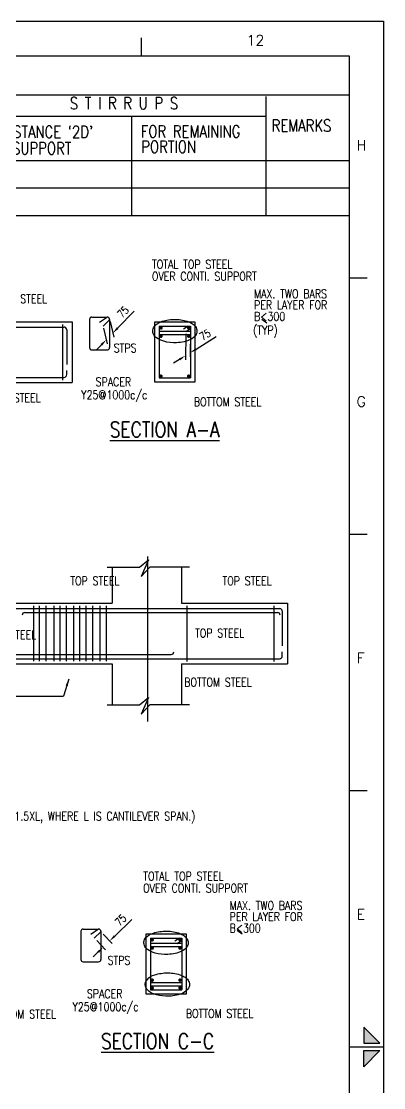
# Model space of a CAD drawing. Extents: x -93349148775 to 1048725102051, y -1180441401940 to 309370.
# Drawn here: x 736.2 to 841, y 285.2 to 594 of the extents above; entities that cross this region are included whole.
import ezdxf
from ezdxf.lldxf.tags import DXFTag

# ---------------------------------------------------------------- set-up
doc = ezdxf.new("R2010")
doc.units = 0
doc.header["$LTSCALE"] = 5
doc.header["$MEASUREMENT"] = 0
for name, color, linetype in [('DIM', 5, 'Continuous'), ('FRAME', 6, 'Continuous'), ('GRID', 8, 'CENTER'), ('HT', 8, 'Continuous'), ('LINE WORK', 4, 'Continuous'), ('REINF', 6, 'Continuous'), ('sheet', 1, 'Continuous'), ('STIRRUPS', 5, 'Continuous'), ('SUB TITLE', 3, 'Continuous'), ('TABLE FRAME', 5, 'Continuous'), ('TEXT', 4, 'Continuous'), ('TITLE', 6, 'Continuous')]:
    doc.layers.add(name, color=color, linetype=linetype)
doc.styles.add('ROMANS', font='romans.shx', dxfattribs={"width": 0.8, "height": 2.25})
tags = doc.linetypes.add('CENTER', pattern=[2, 1.25, -0.25, 0.25, -0.25]).pattern_tags.tags
tags[10:11] = [DXFTag(74, 4), DXFTag(75, 0), DXFTag(340, '0'), DXFTag(46, 1.0), DXFTag(50, 0.0), DXFTag(44, 0.0), DXFTag(45, 0.0)]
tags[8:9] = [DXFTag(74, 4), DXFTag(75, 0), DXFTag(340, '0'), DXFTag(46, 1.0), DXFTag(50, 0.0), DXFTag(44, 0.0), DXFTag(45, 0.0)]
tags[6:7] = [DXFTag(74, 4), DXFTag(75, 0), DXFTag(340, '0'), DXFTag(46, 1.0), DXFTag(50, 0.0), DXFTag(44, 0.0), DXFTag(45, 0.0)]
tags[4:5] = [DXFTag(74, 4), DXFTag(75, 0), DXFTag(340, '0'), DXFTag(46, 1.0), DXFTag(50, 0.0), DXFTag(44, 0.0), DXFTag(45, 0.0)]
doc.dimstyles.new('T1', dxfattribs={"dimtxt": 2.25, "dimasz": 2, "dimexe": 1, "dimexo": 0.5000000029999999, "dimgap": 1, "dimtad": 1, "dimdec": 0, "dimzin": 1, "dimdsep": 46, "dimtxsty": 'ROMANS', "dimcen": 0.09, "dimclrd": 5, "dimclre": 5, "dimclrt": 4, "dimadec": 0, "dimazin": 0, "dimtfac": 1, "dimtdec": 0, "dimtofl": 0, "dimtmove": 0, "dimatfit": 3, "dimfxl": 0, "dimtolj": 1, "dimtzin": 1, "dimarcsym": 0})

# ---------------------------------------------------------------- blocks, each defined once
blk = doc.blocks.new('MID')
at = {"layer": 'sheet', "color": 2}
for p, q in [((8.937016449751583, 1.069596530763988), (4.26993936577469, 5.73667361474088)), ((4.26993936577469, 5.73667361474088), (4.26993936577469, 1.069596530763761)), ((0, 0), (10, 0)), ((4.26993936577469, 1.069596530763761), (8.937016449751583, 1.069596530763988)), ((8.937016449751582, -1.069596530763988), (4.26993936577469, -5.73667361474088)), ((4.26993936577469, -1.069596530763761), (8.937016449751582, -1.069596530763988)), ((4.26993936577469, -5.73667361474088), (4.26993936577469, -1.069596530763761))]:
    blk.add_line(p, q, dxfattribs=at)
for points in [[(4.26993936577469, 5.73667361474088), (8.937016449751583, 1.069596530763988), (4.26993936577469, 1.069596530763761)], [(4.26993936577469, -5.73667361474088), (8.937016449751582, -1.069596530763988), (4.26993936577469, -1.069596530763761)]]:
    blk.add_solid(points, dxfattribs=at)
blk = doc.blocks.new('*D393')
at = {"layer": 'DEFPOINTS', "color": 5, "linetype": 'ByBlock'}
for p in [(757.6344346864338, 328.1607656284505, 1002.913650193723), (759.5227098329182, 329.9905996128255, 1002.913650193723)]:
    blk.add_point(p, dxfattribs=at)
at = {"layer": 'DIM', "color": 5, "linetype": 'ByBlock', "lineweight": -2}
for p, q in [((763.178691047179, 329.0918029865698, 1002.913650193723), (768.1452944995515, 333.9046925704769, 1002.913650193723)), ((757.9823879551429, 327.801699442637, 1002.913650193723), (760.5500576993011, 325.1520235683911, 1002.913650193723)), ((759.8706631016273, 329.631533427012, 1002.913650193723), (762.4383328457855, 326.9818575527661, 1002.913650193723)), ((758.417886431422, 324.4783428692236, 1002.913650193723), (756.9816216967856, 323.0865298027381, 1002.913650193723))]:
    blk.add_line(p, q, dxfattribs=at)
at = {"layer": 'DIM', "color": 5, "linetype": 'ByBlock'}
for points in [[(761.7424263125426, 327.6999899200842, 1002.913650193723), (763.4106598915932, 328.8524255307971, 1002.913650193723), (762.9467222027647, 329.3311804423426, 1002.913650193723)], [(759.8541511660583, 325.8701559357092, 1002.913650193723), (758.6498552758362, 324.2389654134509, 1002.913650193723), (758.1859175870076, 324.7177203249964, 1002.913650193723)]]:
    blk.add_solid(points, dxfattribs=at)
at = {"layer": 'DIM', "color": 4, "linetype": 'ByBlock', "insert": (764.9013237575425, 333.7201855923173, 1002.913650193723), "char_height": 2.25, "attachment_point": 5, "rotation": 44.09950028013463, "style": 'ROMANS'}
blk.add_mtext('75', dxfattribs=at)
blk = doc.blocks.new('*D394')
at = {"layer": 'DEFPOINTS', "color": 5, "linetype": 'ByBlock'}
for p in [(761.7178972952792, 507.6685779765994), (759.8236305309559, 505.7234485820682)]:
    blk.add_point(p, dxfattribs=at)
at = {"layer": 'DIM', "color": 5, "linetype": 'ByBlock', "lineweight": -2}
for p, q in [((764.031454615515, 505.1415069209532), (768.8565965211121, 510.0962078797247)), ((761.852115989719, 507.0897376893361), (762.9045357547802, 502.5510036353936)), ((759.9578492253958, 505.1446082948049), (761.010268990457, 500.6058742408624)), ((759.3464753551843, 500.3307320904639), (757.9511191071805, 498.8979093724848))]:
    blk.add_line(p, q, dxfattribs=at)
at = {"layer": 'DIM', "color": 5, "linetype": 'ByBlock'}
for points in [[(762.6360983675113, 503.7086842029742), (764.2702584018449, 504.9089475462858), (763.7926508291852, 505.3740662956205)], [(760.7418316031881, 501.7635548084429), (759.5852791415142, 500.0981727157965), (759.1076715688544, 500.5632914651312)]]:
    blk.add_solid(points, dxfattribs=at)
at = {"layer": 'DIM', "color": 4, "linetype": 'ByBlock', "insert": (765.6193295544628, 509.8178347728324), "char_height": 2.25, "attachment_point": 5, "rotation": 45.75898486736235, "style": 'ROMANS'}
blk.add_mtext('75', dxfattribs=at)
blk = doc.blocks.new('*D395')
at = {"layer": 'DEFPOINTS', "color": 5, "linetype": 'ByBlock'}
for p in [(783.7337562633778, 504.0692127422244), (785.1086952282216, 504.9257190898807)]:
    blk.add_point(p, dxfattribs=at)
at = {"layer": 'DIM', "color": 5, "linetype": 'ByBlock', "lineweight": -2}
for p, q in [((783.725628635713, 503.4750707745393), (783.622837641159, 495.9608924332861)), ((785.1005676005567, 504.3315771221955), (784.9977766060027, 496.8173987809423)), ((786.7115972488873, 499.0631663991961), (792.5817783593899, 502.7199449992619)), ((781.9415275087384, 496.0916926715133), (780.2439621210859, 495.0342089815001))]:
    blk.add_line(p, q, dxfattribs=at)
at = {"layer": 'DIM', "color": 5, "linetype": 'ByBlock'}
for points in [[(785.0140318612348, 498.0056827091828), (786.8878445305562, 498.7802388345872), (786.5353499672184, 499.3460939638049)], [(783.639092896391, 497.1491763615266), (782.1177747904073, 495.8087651069045), (781.7652802270695, 496.3746202361222)]]:
    blk.add_solid(points, dxfattribs=at)
at = {"layer": 'DIM', "color": 4, "linetype": 'ByBlock', "insert": (789.3718940773258, 503.2239607686165), "char_height": 2.25, "attachment_point": 5, "rotation": 31.92048571728919, "style": 'ROMANS'}
blk.add_mtext('75', dxfattribs=at)

msp = doc.modelspace()

# ---------------------------------------------------------------- linework, layer by layer
at = {"layer": 'DIM'}
msp.add_line((746.1584122954149, 398.5785254094098), (748.3362077055712, 398.5785254094098), dxfattribs=at)
at = {"layer": 'FRAME'}
for points in [[(0, 594), (841.0000000000001, 594), (841.0000000000001, 0), (0, 0)], [(831.0000000000001, 10), (20, 10), (20, 584), (831.0000000000001, 584)]]:
    msp.add_lwpolyline(points, close=True, dxfattribs=at)
at = {"layer": 'GRID'}
msp.add_line((772.6658585844774, 439.0232580754255), (772.6658585844774, 391.2229726259302), dxfattribs=at)
at = {"layer": 'HT'}
for points in [[(760.9559586821337, 435.9174841496442), (770.3887284575243, 435.9174841496442), (772.9966691313524, 438.0291174504255), (770.8117020903368, 433.2427404973005), (773.4900773344774, 435.9878576848005), (784.8408768950243, 435.9878576848005)], [(760.9559586821337, 396.0561560246442), (770.3887284575243, 396.0561560246442), (772.9966691313524, 398.1677893254255), (770.8117020903368, 393.3814123723005), (773.4900773344774, 396.1265295598005), (784.8408768950243, 396.1265295598005)]]:
    msp.add_lwpolyline(points, dxfattribs=at)
for points in [[(786.9825660778309, 504.3029163555057), (786.9825660778309, 504.7687977031619), (786.6615516735341, 505.6136768535525), (785.7403785778309, 506.4427173808963), (784.0028907848622, 507.3374622539432), (780.8089210582997, 507.8906238750369), (777.0158302379872, 507.3557728008182), (774.8913795543934, 506.1940296367557), (774.0305397106434, 504.616728611365), (774.3548500133778, 503.2034595683963), (775.4430152965809, 502.0746448711307), (777.5559303356434, 501.1245716289432), (781.3643409801747, 500.7311390117557), (784.7796852184559, 501.4654224590213), (786.5612098766591, 502.7788074687869), (786.9866554332997, 503.8230579570682), (786.9825660778309, 504.3029163555057)], [(784.4275336638187, 327.1411086697326, 1002.913650193723), (784.4275336638187, 327.6069900173889, 1002.913650193723), (784.1065192595219, 328.4518691677795, 1002.913650193723), (783.1853461638187, 329.2809096951232, 1002.913650193723), (781.44785837085, 330.1756545681701, 1002.913650193723), (778.2538886442875, 330.7288161892639, 1002.913650193723), (774.460797823975, 330.1939651150451, 1002.913650193723), (772.3363471403812, 329.0322219509826, 1002.913650193723), (771.4755072966312, 327.454920925592, 1002.913650193723), (771.7998175993656, 326.0416518826232, 1002.913650193723), (772.8879828825687, 324.9128371853576, 1002.913650193723), (775.0008979216312, 323.9627639431701, 1002.913650193723), (778.8093085661625, 323.5693313259826, 1002.913650193723), (782.2246528044437, 324.3036147732482, 1002.913650193723), (784.0061774626469, 325.6169997830139, 1002.913650193723), (784.4316230192875, 326.6612502712951, 1002.913650193723), (784.4275336638187, 327.1411086697326, 1002.913650193723)], [(784.8176703825687, 315.0472976345764, 1002.913650193723), (784.8176703825687, 315.5131789822326, 1002.913650193723), (784.4966559782719, 316.3580581326232, 1002.913650193723), (783.5754828825687, 317.187098659967, 1002.913650193723), (781.8379950896, 318.0818435330139, 1002.913650193723), (778.6440253630375, 318.6350051541076, 1002.913650193723), (774.850934542725, 318.1001540798889, 1002.913650193723), (772.7264838591312, 316.9384109158264, 1002.913650193723), (771.8656440153812, 315.3611098904357, 1002.913650193723), (772.1899543181156, 313.947840847467, 1002.913650193723), (773.2781196013187, 312.8190261502014, 1002.913650193723), (775.3910346403812, 311.8689529080139, 1002.913650193723), (779.1994452849125, 311.4755202908264, 1002.913650193723), (782.6147895231937, 312.209803738092, 1002.913650193723), (784.3963141813969, 313.5231887478576, 1002.913650193723), (784.8217597380375, 314.5674392361389, 1002.913650193723), (784.8176703825687, 315.0472976345764, 1002.913650193723)]]:
    msp.add_open_spline(points, degree=3, knots=[0, 0, 0, 0, 0.3006416090724695, 0.5689067350678213, 0.8371718610631731, 1.534204895426352, 2.23123792978953, 2.77413714425549, 3.086640723537149, 3.384832418183472, 3.650911464200621, 4.151037133753601, 4.800775171297605, 5.565983619034572, 5.978638693404648, 6.283185307179586, 6.283185307179586, 6.283185307179586, 6.283185307179586], dxfattribs=at)
at = {"layer": 'LINE WORK'}
for p, q in [((720.2102577282216, 506.9649341777713), (750.8368141247059, 506.9649341777713)), ((750.8368141247059, 506.9649341777713), (750.8368141247059, 489.3631275371463)), ((720.2102577282216, 489.3631275371463), (750.8368141247059, 489.3631275371463)), ((762.4189103422899, 435.9174841496442), (762.4189103422899, 425.4939306828473)), ((782.5352433501024, 435.9878576848005), (782.5352433501024, 425.4939306828473)), ((681.7127030668993, 425.4939306828473), (762.4189103422899, 425.4939306828473)), ((782.5352433501024, 425.4939306828473), (813.1617997465868, 425.4939306828473)), ((813.1617997465868, 425.4939306828473), (813.1617997465868, 407.8921545598005)), ((681.7127030668993, 407.8921545598005), (762.4189103422899, 407.8921545598005)), ((762.4189103422899, 407.8921545598005), (762.4189103422899, 396.0561560246442)), ((782.5352433501024, 407.8921545598005), (813.1617997465868, 407.8921545598005)), ((782.5352433501024, 407.8921545598005), (782.5352433501024, 396.1265295598005))]:
    msp.add_line(p, q, dxfattribs=at)
msp.add_lwpolyline([(774.8050453258778, 506.9649341777713), (786.3719398571278, 506.9649341777713), (786.3719398571278, 489.4793384746463), (774.8050453258778, 489.4793384746463)], close=True, dxfattribs=at)
at = {"layer": 'LINE WORK', "elevation": 1002.913650193723}
msp.add_lwpolyline([(772.2678962126469, 329.761317409967), (783.8347907438969, 329.761317409967), (783.8347907438969, 312.275721706842), (772.2678962126469, 312.275721706842)], close=True, dxfattribs=at)
at = {"layer": 'REINF'}
for p, q in [((677.3610145641591, 505.4562061504275), (748.5221473766591, 505.4562061504275)), ((749.3281166149403, 504.6502674297244), (749.3281166149403, 494.647978611365)), ((749.3281166149403, 491.6777942851932), (749.3281166149403, 492.8834827617557)), ((623.0011207653312, 490.87185556449), (748.5221473766591, 490.87185556449)), ((557.627620059087, 423.9718054387067), (810.9935721698033, 423.971791549111)), ((811.6531022368212, 423.1792639348005), (811.6531022368212, 413.1770056340192)), ((737.2029419265931, 422.8060339543317), (810.2568620024462, 422.8060339543317)), ((811.6531022368212, 410.2068213078473), (811.6531022368212, 411.4125097844098)), ((558.543147402837, 409.4008825871442), (810.8498216407119, 409.4008825871442)), ((662.6217575888253, 410.6257055851911), (779.5023759184618, 410.6257055851911))]:
    msp.add_line(p, q, dxfattribs=at)
at = {"layer": 'REINF', "const_width": 0.502908590342198}
for points in [[(776.3137733532216, 505.2047718242557, 1), (776.8166725231434, 505.2047718242557, 1)], [(784.3603126598622, 505.2047718242557, 1), (784.8632118297841, 505.2047718242557, 1)], [(776.3137733532216, 502.8150013164432, 1), (776.8166725231434, 502.8150013164432, 1)], [(784.3603126598622, 502.8150013164432, 1), (784.8632118297841, 502.8150013164432, 1)], [(776.3137733532216, 491.23953134574, -1), (776.8166725231434, 491.23953134574, -1)], [(784.3603126598622, 491.23953134574, -1), (784.8632118297841, 491.23953134574, -1)]]:
    msp.add_lwpolyline(points, format="xyb", close=True, dxfattribs=at)
at = {"layer": 'REINF', "const_width": 0.502908590342198, "elevation": 1002.913650193723}
for points in [[(773.7766242399906, 328.0011550564514, 1), (774.2795234099125, 328.0011550564514, 1)], [(781.8231635466312, 328.0011550564514, 1), (782.3260627165531, 328.0011550564514, 1)], [(773.7766242399906, 325.6113845486389, 1), (774.2795234099125, 325.6113845486389, 1)], [(781.8231635466312, 325.6113845486389, 1), (782.3260627165531, 325.6113845486389, 1)], [(773.7766242399906, 316.3285476345764, 1), (774.2795234099125, 316.3285476345764, 1)], [(781.8231635466312, 316.3285476345764, 1), (782.3260627165531, 316.3285476345764, 1)], [(773.7766242399906, 314.0359145779357, -1), (774.2795234099125, 314.0359145779357, -1)], [(781.8231635466312, 314.0889504724878, 1), (782.3260627165531, 314.0889504724878, 1)]]:
    msp.add_lwpolyline(points, format="xyb", close=True, dxfattribs=at)
at = {"layer": 'REINF'}
for centre, start, end in [((748.5221473766591, 504.6502674297244), 0, 90), ((748.5221473766591, 491.6777942851932), 270, 0), ((810.8471329985399, 423.1792639348005), 0, 79.53125559136511), ((737.2029419265931, 422.0000907489348), 90, 180), ((810.2568620024462, 422.0000952336286), 0, 90), ((779.4979203520555, 411.4316443058942), 270, 0), ((810.8471329985399, 410.2068213078473), 270, 0)]:
    msp.add_arc(centre, 0.8059432053969431, start, end, dxfattribs=at)
at = {"layer": 'sheet', "color": 2}
for p, q in [((770.9162597656251, 583.9852905273438), (770.9162597656251, 589.2211303710938)), ((770.9162597656251, 583.9852905273438), (770.9162597656251, 589.2211303710938)), ((830.9904785156251, 519.7551879882812), (836.2263183593751, 519.7551879882812)), ((830.9904785156251, 519.7551879882812), (836.2263183593751, 519.7551879882812)), ((830.9904785156251, 445.5051879882812), (836.2263183593751, 445.5051879882812)), ((830.9904785156251, 445.5051879882812), (836.2263183593751, 445.5051879882812)), ((830.9904785156251, 371.2551879882812), (836.2263183593751, 371.2551879882812)), ((830.9904785156251, 371.2551879882812), (836.2263183593751, 371.2551879882812))]:
    msp.add_line(p, q, dxfattribs=at)
at = {"layer": 'STIRRUPS'}
for p, q in [((755.9322120739247, 507.6685779765994), (755.9322120739247, 499.52419931449)), ((756.5988685680653, 508.33523447074), (761.0512306286122, 508.33523447074)), ((761.0534889293934, 508.33523447074), (758.8185340954091, 506.7387378887088)), ((761.7119056774403, 507.5532825664432), (759.8236305309559, 505.7234485820682)), ((761.7178871227528, 507.6685779765994), (761.7178871227528, 499.52419931449)), ((748.1073219372059, 506.2105701640994), (748.1073219372059, 490.1174915508182)), ((776.0623085094716, 505.7076709941775), (776.0623085094716, 490.7366321758182)), ((776.0623085094716, 505.7076709941775), (785.1146766735341, 505.7076709941775)), ((776.0623085094716, 504.2413013652713), (785.1146766735341, 504.2413013652713)), ((784.4502784801747, 505.7076709941775), (783.0753089977528, 504.8511951640994)), ((785.1086952282216, 504.9257190898807), (783.7337562633778, 504.0692127422244)), ((785.1146766735341, 505.7076709941775), (785.1146766735341, 490.7366321758182)), ((776.0623085094716, 503.317900486365), (785.1146766735341, 503.317900486365)), ((756.5988685680653, 498.8575123027713), (761.0512306286122, 498.8575123027713)), ((776.0623085094716, 490.7366321758182), (785.1146766735341, 490.7366321758182)), ((739.6440079985399, 424.759708270738), (739.6440079985399, 408.6666296574567)), ((741.3600724516649, 424.759708270738), (741.3600724516649, 408.6666296574567)), ((743.2153886137743, 424.759708270738), (743.2153886137743, 408.6666296574567)), ((745.5483659086962, 424.759708270738), (745.5483659086962, 408.6666296574567)), ((747.2644608793993, 424.759708270738), (747.2644608793993, 408.6666296574567)), ((749.1197465239305, 424.759708270738), (749.1197465239305, 408.6666296574567)), ((751.2682450590868, 424.759708270738), (751.2682450590868, 408.6666296574567)), ((752.9843095122118, 424.759708270738), (752.9843095122118, 408.6666296574567)), ((754.839595156743, 424.759708270738), (754.839595156743, 408.6666296574567)), ((756.7364457426805, 424.759708270738), (756.7364457426805, 408.6666296574567)), ((758.888667422368, 424.759708270738), (758.888667422368, 408.6666296574567)), ((760.7439835844774, 424.759708270738), (760.7439835844774, 408.6666296574567)), ((760.7439835844774, 424.759708270738), (760.7439835844774, 408.6666296574567)), ((784.0439713774462, 424.7395666691755), (784.0439713774462, 408.6465185734723)), ((809.2517350493212, 424.7395666691755), (809.2517350493212, 408.6465185734723)), ((753.3950629606937, 330.4649612087951, 1002.913650193723), (753.3950629606937, 322.3205825466857, 1002.913650193723)), ((754.0617194548344, 331.1316177029357, 1002.913650193723), (758.5140815153812, 331.1316177029357, 1002.913650193723)), ((758.5163398161625, 331.1316177029357, 1002.913650193723), (756.2813849821781, 329.5351211209045, 1002.913650193723)), ((759.1807380095219, 330.4649612087951, 1002.913650193723), (759.1807380095219, 322.3205825466857, 1002.913650193723)), ((759.1747565642094, 330.3496657986389, 1002.913650193723), (757.286481417725, 328.5198318142639, 1002.913650193723)), ((773.5251593962406, 328.5040542263732, 1002.913650193723), (782.5775275603031, 328.5040542263732, 1002.913650193723)), ((773.5251593962406, 328.5040542263732, 1002.913650193723), (773.5251593962406, 313.5330154080139, 1002.913650193723)), ((781.9131293669437, 328.5040542263732, 1002.913650193723), (780.5381598845219, 327.6475783962951, 1002.913650193723)), ((782.5715461149906, 327.7221023220764, 1002.913650193723), (781.1966071501469, 326.8655959744201, 1002.913650193723)), ((782.5775275603031, 328.5040542263732, 1002.913650193723), (782.5775275603031, 313.5330154080139, 1002.913650193723)), ((773.5251593962406, 327.037684597467, 1002.913650193723), (782.5775275603031, 327.037684597467, 1002.913650193723)), ((773.5251593962406, 326.1142837185607, 1002.913650193723), (782.5775275603031, 326.1142837185607, 1002.913650193723)), ((754.0617194548344, 321.653895534967, 1002.913650193723), (758.5140815153812, 321.653895534967, 1002.913650193723)), ((773.5251593962406, 315.6371413845764, 1002.913650193723), (782.5775275603031, 315.6371413845764, 1002.913650193723)), ((773.5251593962406, 314.7137405056701, 1002.913650193723), (782.5775275603031, 314.7137405056701, 1002.913650193723)), ((773.5251593962406, 313.5330154080139, 1002.913650193723), (782.5775275603031, 313.5330154080139, 1002.913650193723))]:
    msp.add_line(p, q, dxfattribs=at)
for centre, radius, start, end in [((756.5988685680653, 507.6685779765994), 0.6666666666665151, 90, 180), ((761.0512306286122, 507.6685779765994), 0.6666666666669698, 0, 90), ((756.5988685680653, 499.52419931449), 0.6666666666660603, 180, 270), ((761.0512306286122, 499.52419931449), 0.6666666666669698, 270, 0), ((754.0617194548344, 330.4649612087951, 1002.913650193723), 0.6666666666669698, 90, 180), ((758.5140815153812, 330.4649612087951, 1002.913650193723), 0.6666666666660603, 0, 90), ((754.0617194548344, 322.3205825466857, 1002.913650193723), 0.6666666666669698, 180, 270), ((758.5140815153812, 322.3205825466857, 1002.913650193723), 0.6666666666665151, 270, 0)]:
    msp.add_arc(centre, radius, start, end, dxfattribs=at)
at = {"layer": 'TABLE FRAME'}
for p, q in [((552.9238281250003, 572.7371689038646), (831.0000000000001, 572.7371689038646)), ((806.9979858398439, 537.7331405835521), (806.9979858398439, 572.2025619702708)), ((610.4884033203128, 566.5334335523021), (806.9979858398439, 566.5333725171458)), ((768.159882970138, 537.7331405835521), (768.1599121093751, 566.5333725171458)), ((552.9238281250003, 553.7331405835521), (831.0000000000001, 553.7331405835521)), ((552.9238281250003, 545.7331405835521), (831.0000000000001, 545.7331405835521)), ((552.9238281250003, 537.7331405835521), (831.0000000000001, 537.7331405835521))]:
    msp.add_line(p, q, dxfattribs=at)
at = {"layer": 'TEXT'}
for p, q in [((805.7233766237288, 507.7366174450369), (807.2031690162058, 506.6541425340886)), ((798.5854229481305, 330.8209488220568, 1002.913650193723), (800.1046512762254, 329.7126365663812, 1002.913650193723))]:
    msp.add_line(p, q, dxfattribs=at)

# ---------------------------------------------------------------- block references
at = {"layer": 'sheet', "color": 2}
msp.add_blockref('MID', (831.0000000000001, 297), dxfattribs=at)
msp.add_blockref('MID', (831.0000000000001, 297), dxfattribs=at)

# ---------------------------------------------------------------- texts
at = {"layer": 'sheet', "style": 'ROMANS'}
for s, p in [('12', (801.3061523437501, 587.0192260742188)), ('H', (833.1750243410044, 556.61328125)), ('G', (833.1750243410044, 482.36328125)), ('F', (833.1750243410044, 408.11328125)), ('E', (833.1750243410044, 333.86328125))]:
    msp.add_text(s, height=3, dxfattribs=at).set_placement(p)
at = {"layer": 'SUB TITLE', "style": 'ROMANS', "width": 0.8}
for s, p in [('S T I R R U P S', (750.1973876953126, 568.5192123608958)), ('REMARKS', (808.5915527343751, 562.0535141187083)), ("FOR DISTANCE `2D'", (721.0588378906251, 560.2457748608958)), ('FOR REMAINING ', (770.7600097656251, 560.3735824780833)), ('FROM SUPPORT', (721.3632202148439, 555.4790512280833)), ('PORTION', (770.8742065429689, 555.9296127515208))]:
    msp.add_text(s, height=3.5, dxfattribs=at).set_placement(p)
at = {"layer": 'TEXT', "style": 'ROMANS', "width": 0.8}
for s, height, p in [('TOTAL TOP STEEL ', 2.500000000000141, (773.9845802379872, 522.3821399883182)), ('OVER CONTI. SUPPORT', 2.500000000000141, (773.9448768688466, 518.90554697074)), ('MAX. TWO BARS', 2.499999999999999, (803.517290962849, 513.85232431449)), ('TOP STEEL', 2.5, (729.4132911754872, 512.3962391094119)), ('PER LAYER FOR', 2.499999999999999, (803.517290962849, 510.6256397441775)), ('B<300', 2.499999999999999, (803.517290962849, 507.2923267558963)), ('(TYP)', 2.499999999999999, (803.2386524516654, 503.3111638443506)), ('STPS', 2.499999999999999, (762.8918373180653, 498.1386097148807)), ('SPACER', 2.499999999999999, (757.6644813610341, 488.3292530254275)), ('BOTTOM STEEL', 2.5, (722.2291830038645, 483.7039783672244)), ('Y25@1000c/c', 2.5, (753.5062782360341, 484.5917347148807)), ('BOTTOM STEEL', 2.5, (786.0788554949212, 482.5496303833534)), ('TOP STEEL', 2.5, (750.3441417693329, 430.7115006990034)), ('TOP STEEL', 2.5, (794.3742720112681, 430.7115006990034)), ('BOTTOM STEEL', 2.5, (720.9267768509611, 415.1163816183625)), ('TOP STEEL', 2.5, (786.4343123249133, 415.5847360430535)), ('BOTTOM STEEL', 2.5, (783.2997649597343, 401.3596125374611)), ('(NOTE- TOP BARS OF CANTILEVER BEAMS TO BE ANCHORED INTO ADJACENT SPAN FOR MIN. 1.5XL, WHERE L IS CANTILEVER SPAN.)', 2.5, (607.9693186194448, 362.5603675699926)), ('TOTAL TOP STEEL ', 2.5, (771.4474311247562, 345.1785232205139, 1002.913650193723)), ('OVER CONTI. SUPPORT', 2.5, (771.4077277556156, 341.7019302029357, 1002.913650193723)), ('MAX. TWO BARS', 2.5, (796.4273200407719, 336.690516628717, 1002.913650193723)), ('PER LAYER FOR', 2.5, (796.4273200407719, 333.4638320584045, 1002.913650193723)), ('B<300', 2.5, (796.4273200407719, 330.1305190701232, 1002.913650193723)), ('STPS', 2.5, (761.1167483138455, 320.8081654807693, 1002.913650193723)), ('SPACER', 2.5, (755.1273322478031, 311.1256362576232, 1002.913650193723)), ('Y25@1000c/c', 2.5, (750.9691291228031, 307.3881179470764, 1002.913650193723)), ('BOTTOM STEEL', 2.5, (726.7063585085715, 305.2360690687501, 1002.913650193723)), ('BOTTOM STEEL', 2.5, (783.7641302827654, 305.4009759235892, 1002.913650193723))]:
    msp.add_text(s, height=height, dxfattribs=at).set_placement(p)
at = {"layer": 'TITLE', "style": 'ROMANS', "width": 0.8}
for s, p in [('%%uSECTION A-A', (761.7675392223622, 473.5262439922244)), ('%%uSECTION C-C', (759.2303901091312, 296.3974532312841, 1002.913650193723))]:
    msp.add_text(s, height=4.5, dxfattribs=at).set_placement(p)

# ---------------------------------------------------------------- dimensions: what is measured, and where the dimension line sits
at = {"layer": 'DIM'}
for p1, p2, distance, picture, middle in [((759.8236305309559, 505.7234485820682), (761.7178972952792, 507.6685779765994), -3.4205409372130573, '*D394', (765.6193295544628, 509.8178347728324)), ((783.7337562633778, 504.0692127422244), (785.1086952282216, 504.9257190898807), -5.8235546372694, '*D395', (789.3718940773258, 503.2239607686165)), ((757.6344346864338, 328.1607656284505, 1002.913650193723), (759.5227098329182, 329.9905996128255, 1002.913650193723), -3.189676161367642, '*D393', (764.9013237575425, 333.7201855923173, 1002.913650193723))]:
    dim = msp.add_aligned_dim(p1=p1, p2=p2, distance=distance, text='75', dimstyle='T1', dxfattribs=at)
    dim.commit()
    dim.dimension.update_dxf_attribs({"geometry": picture, "text_midpoint": middle})

# ---------------------------------------------------------------- leaders
for points in [[(694.615474062993, 402.9042833085405), (696.0658524809618, 398.5785254094098), (748.3362077055712, 398.5785254094098)], [(749.9441026030321, 403.5325550923012), (748.3362077055712, 398.5785254094098)]]:
    msp.add_leader(points, dimstyle='T1', override={"dimgap": 1, "dimtad": 0}, dxfattribs=at)

doc.saveas('drawing.dxf')
